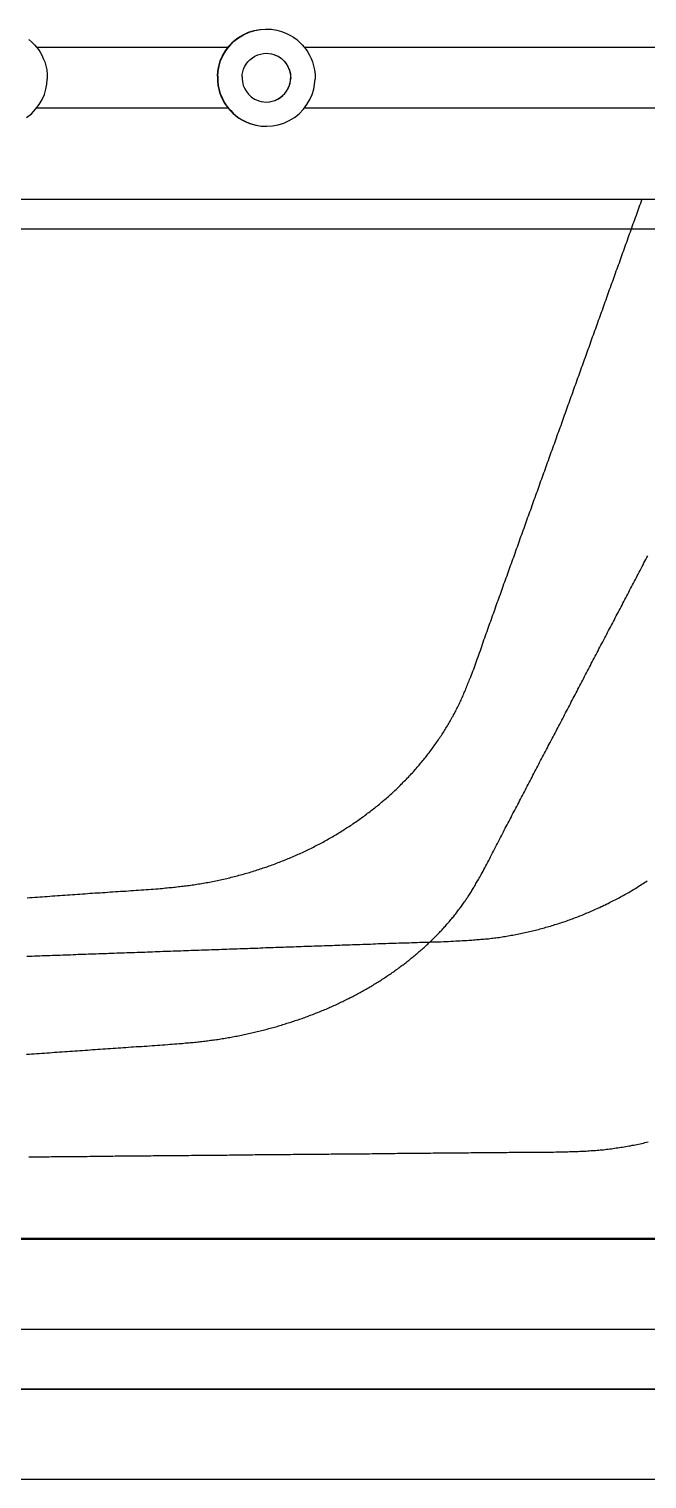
# Model space of a CAD drawing. Header units: millimetres. Extents: x -226 to 218, y -257 to 254.
# Drawn here: x 20 to 70.9, y -118.6 to 1 of the extents above; entities that cross this region are included whole.
import ezdxf

# ---------------------------------------------------------------- set-up
doc = ezdxf.new("R2010")
doc.units = ezdxf.units.MM
doc.layers.add('SKETCH', color=5, linetype='Continuous')
doc.layers.add('VISIBLE', color=7, linetype='Continuous')

msp = doc.modelspace()

# ---------------------------------------------------------------- linework, layer by layer
at = {"layer": 'SKETCH', "flags": 128}
for points in [[(19.82, -70.64), (20.03, -70.62), (20.23, -70.61), (20.44, -70.59), (20.65, -70.58), (20.85, -70.56), (21.06, -70.55), (21.27, -70.53), (21.47, -70.52), (21.68, -70.51), (21.89, -70.49), (22.1, -70.48), (22.3, -70.46), (22.51, -70.45), (22.72, -70.43), (22.92, -70.42), (23.13, -70.4), (23.34, -70.39), (23.54, -70.37), (23.75, -70.36), (23.96, -70.35), (24.16, -70.33), (24.37, -70.32), (24.58, -70.3), (24.78, -70.29), (24.99, -70.27), (25.2, -70.26), (25.4, -70.24), (25.61, -70.23), (25.82, -70.22), (26.02, -70.2), (26.23, -70.19), (26.45, -70.17), (26.66, -70.16), (26.87, -70.15), (27.08, -70.13), (27.3, -70.12), (27.51, -70.1), (27.73, -70.09), (27.94, -70.08), (28.16, -70.06), (28.37, -70.05), (28.58, -70.04), (28.79, -70.02), (29, -70.01), (29.21, -69.99), (29.42, -69.98), (29.62, -69.96), (29.82, -69.95), (30.02, -69.93), (30.21, -69.92), (30.41, -69.9), (30.6, -69.89), (30.78, -69.87), (30.93, -69.86), (31.07, -69.84), (31.21, -69.83), (31.35, -69.82), (31.49, -69.8), (31.62, -69.79), (31.76, -69.78), (31.89, -69.76), (32.02, -69.75), (32.15, -69.74), (32.28, -69.72), (32.41, -69.71), (32.53, -69.69), (32.66, -69.68), (32.79, -69.66), (32.92, -69.65), (33.04, -69.63), (33.17, -69.62), (33.29, -69.6), (33.42, -69.58), (33.55, -69.56), (33.68, -69.54), (33.81, -69.52), (33.93, -69.5), (34.06, -69.48), (34.19, -69.46), (34.32, -69.44), (34.45, -69.41), (34.58, -69.39), (34.71, -69.37), (34.84, -69.34), (34.97, -69.32), (35.1, -69.29), (35.23, -69.26), (35.36, -69.24), (35.49, -69.21), (35.62, -69.18), (35.75, -69.16), (35.87, -69.13), (36, -69.1), (36.13, -69.07), (36.26, -69.04), (36.39, -69.01), (36.51, -68.98), (36.64, -68.95), (36.77, -68.92), (36.9, -68.88), (37.02, -68.85), (37.15, -68.82), (37.27, -68.78), (37.4, -68.75), (37.53, -68.72), (37.65, -68.68), (37.78, -68.64), (37.9, -68.61), (38.03, -68.57), (38.15, -68.54), (38.28, -68.5), (38.4, -68.46), (38.53, -68.42), (38.65, -68.38), (38.78, -68.34), (38.9, -68.3), (39.02, -68.26), (39.15, -68.22), (39.27, -68.18), (39.39, -68.14), (39.52, -68.1), (39.64, -68.05), (39.76, -68.01), (39.88, -67.97), (40, -67.92), (40.12, -67.88), (40.25, -67.83), (40.37, -67.79), (40.49, -67.74), (40.61, -67.7), (40.73, -67.65), (40.85, -67.6), (40.97, -67.55), (41.09, -67.51), (41.21, -67.46), (41.32, -67.41), (41.44, -67.36), (41.56, -67.31), (41.68, -67.26), (41.8, -67.21), (41.92, -67.16), (42.03, -67.1), (42.15, -67.05), (42.27, -67), (42.38, -66.95), (42.5, -66.89), (42.61, -66.84), (42.73, -66.78), (42.84, -66.73), (42.96, -66.67), (43.07, -66.62), (43.19, -66.56), (43.3, -66.51), (43.42, -66.45), (43.53, -66.39), (43.64, -66.33), (43.75, -66.27), (43.87, -66.22), (43.98, -66.16), (44.09, -66.1), (44.2, -66.04), (44.31, -65.98), (44.42, -65.91), (44.54, -65.85), (44.65, -65.79), (44.76, -65.73), (44.86, -65.67), (44.97, -65.6), (45.08, -65.54), (45.19, -65.48), (45.3, -65.41), (45.41, -65.35), (45.51, -65.28), (45.62, -65.22), (45.73, -65.15), (45.83, -65.09), (45.94, -65.02), (46.04, -64.95), (46.15, -64.88), (46.25, -64.82), (46.36, -64.75), (46.46, -64.68), (46.57, -64.61), (46.67, -64.54), (46.77, -64.47), (46.88, -64.4), (46.98, -64.33), (47.08, -64.26), (47.18, -64.19), (47.28, -64.11), (47.38, -64.04), (47.48, -63.97), (47.58, -63.9), (47.68, -63.82), (47.78, -63.75), (47.88, -63.67), (47.98, -63.6), (48.08, -63.53), (48.18, -63.45), (48.27, -63.37), (48.37, -63.3), (48.47, -63.22), (48.56, -63.15), (48.66, -63.07), (48.75, -62.99), (48.85, -62.91), (48.94, -62.83), (49.03, -62.76), (49.13, -62.68), (49.22, -62.6), (49.31, -62.52), (49.41, -62.44), (49.5, -62.36), (49.59, -62.28), (49.68, -62.2), (49.77, -62.11), (49.86, -62.03), (49.95, -61.95), (50.04, -61.87), (50.13, -61.78), (50.22, -61.7), (50.3, -61.62), (50.39, -61.53), (50.48, -61.45), (50.56, -61.37), (50.65, -61.28), (50.73, -61.2), (50.82, -61.11), (50.9, -61.02), (50.99, -60.94), (51.07, -60.85), (51.16, -60.76), (51.24, -60.68), (51.32, -60.59), (51.4, -60.5), (51.48, -60.41), (51.57, -60.33), (51.65, -60.24), (51.73, -60.15), (51.8, -60.06), (51.88, -59.97), (51.96, -59.88), (52.04, -59.79), (52.12, -59.7), (52.19, -59.61), (52.27, -59.52), (52.35, -59.43), (52.42, -59.33), (52.5, -59.24), (52.57, -59.15), (52.65, -59.06), (52.72, -58.96), (52.79, -58.87), (52.87, -58.78), (52.94, -58.68), (53.01, -58.59), (53.08, -58.5), (53.15, -58.4), (53.22, -58.31), (53.29, -58.21), (53.36, -58.12), (53.43, -58.02), (53.5, -57.92), (53.56, -57.83), (53.63, -57.73), (53.7, -57.64), (53.76, -57.54), (53.83, -57.44), (53.89, -57.34), (53.96, -57.25), (54.02, -57.15), (54.08, -57.05), (54.15, -56.95), (54.21, -56.85), (54.27, -56.76), (54.33, -56.66), (54.39, -56.56), (54.45, -56.46), (54.51, -56.36), (54.57, -56.26), (54.63, -56.16), (54.69, -56.06), (54.75, -55.96), (54.8, -55.86), (54.86, -55.75), (54.92, -55.65), (54.97, -55.55), (55.03, -55.45), (55.08, -55.35), (55.14, -55.24), (55.19, -55.14), (55.24, -55.04), (55.29, -54.94), (55.34, -54.83), (55.39, -54.73), (55.44, -54.63), (55.49, -54.53), (55.54, -54.43), (55.59, -54.33), (55.63, -54.23), (55.68, -54.13), (55.72, -54.03), (55.76, -53.93), (55.81, -53.82), (55.85, -53.72), (55.89, -53.62), (55.94, -53.52), (55.98, -53.41), (56.02, -53.31), (56.07, -53.2), (56.11, -53.09), (56.15, -52.98), (56.2, -52.87), (56.24, -52.76), (56.29, -52.65), (56.33, -52.53), (56.38, -52.41), (56.44, -52.26), (56.5, -52.11), (56.56, -51.95), (56.62, -51.79), (56.68, -51.63), (56.74, -51.46), (56.8, -51.3), (56.86, -51.13), (56.92, -50.96), (56.98, -50.78), (57.04, -50.61), (57.1, -50.43), (57.17, -50.26), (57.23, -50.08), (57.29, -49.91), (57.35, -49.73), (57.41, -49.55), (57.47, -49.38), (57.54, -49.2), (57.6, -49.02), (57.66, -48.85), (57.72, -48.68), (57.78, -48.5), (57.84, -48.33), (57.9, -48.16), (57.96, -47.99), (58.03, -47.82), (58.09, -47.65), (58.15, -47.48), (58.21, -47.31), (58.27, -47.14), (58.33, -46.97), (58.39, -46.8), (58.45, -46.63), (58.51, -46.46), (58.57, -46.29), (58.64, -46.12), (58.7, -45.95), (58.76, -45.78), (58.82, -45.61), (58.88, -45.44), (58.94, -45.27), (59, -45.1), (59.06, -44.93), (59.12, -44.76), (59.18, -44.59), (59.24, -44.42), (59.31, -44.25), (59.37, -44.08), (59.43, -43.91), (59.49, -43.74), (59.55, -43.57), (59.61, -43.4), (59.67, -43.23), (59.73, -43.06), (59.79, -42.89), (59.85, -42.72), (59.92, -42.55), (59.98, -42.38), (60.04, -42.21), (60.1, -42.04), (60.16, -41.87), (60.22, -41.7), (60.28, -41.53), (60.34, -41.36), (60.4, -41.19), (60.46, -41.02), (60.52, -40.85), (60.59, -40.68), (60.65, -40.51), (60.71, -40.34), (60.77, -40.17), (60.83, -40), (60.89, -39.83), (60.95, -39.66), (61.01, -39.49), (61.07, -39.32), (61.13, -39.15), (61.2, -38.98), (61.26, -38.81), (61.32, -38.64), (61.38, -38.47), (61.44, -38.3), (61.5, -38.13), (61.56, -37.96), (61.62, -37.79), (61.68, -37.62), (61.74, -37.45), (61.81, -37.28), (61.87, -37.11), (61.93, -36.94), (61.99, -36.77), (62.05, -36.6), (62.11, -36.43), (62.17, -36.26), (62.23, -36.09), (62.29, -35.92), (62.35, -35.76), (62.41, -35.59), (62.48, -35.42), (62.54, -35.25), (62.6, -35.08), (62.66, -34.91), (62.72, -34.74), (62.78, -34.57), (62.84, -34.4), (62.9, -34.23), (62.96, -34.06), (63.02, -33.89), (63.08, -33.72), (63.15, -33.55), (63.21, -33.38), (63.27, -33.21), (63.33, -33.04), (63.39, -32.87), (63.45, -32.7), (63.51, -32.53), (63.57, -32.36), (63.63, -32.19), (63.69, -32.02), (63.75, -31.85), (63.82, -31.68), (63.88, -31.51), (63.94, -31.34), (64, -31.17), (64.06, -31), (64.12, -30.83), (64.18, -30.66), (64.24, -30.49), (64.3, -30.32), (64.36, -30.15), (64.42, -29.98), (64.49, -29.81), (64.55, -29.64), (64.61, -29.47), (64.67, -29.3), (64.73, -29.13), (64.79, -28.96), (64.85, -28.79), (64.91, -28.62), (64.97, -28.45), (65.03, -28.28), (65.09, -28.11), (65.16, -27.94), (65.22, -27.77), (65.28, -27.6), (65.34, -27.43), (65.4, -27.26), (65.46, -27.09), (65.52, -26.92), (65.58, -26.75), (65.64, -26.58), (65.7, -26.41), (65.76, -26.24), (65.83, -26.07), (65.89, -25.9), (65.95, -25.74), (66.01, -25.57), (66.07, -25.4), (66.13, -25.23), (66.19, -25.06), (66.25, -24.89), (66.31, -24.72), (66.37, -24.55), (66.43, -24.38), (66.5, -24.21), (66.56, -24.04), (66.62, -23.87), (66.68, -23.7), (66.74, -23.53), (66.8, -23.36), (66.86, -23.19), (66.92, -23.02), (66.98, -22.85), (67.04, -22.68), (67.1, -22.51), (67.17, -22.34), (67.23, -22.17), (67.29, -22), (67.35, -21.83), (67.41, -21.66), (67.47, -21.49), (67.53, -21.32), (67.59, -21.15), (67.65, -20.98), (67.71, -20.81), (67.77, -20.64), (67.83, -20.47), (67.9, -20.3), (67.96, -20.13), (68.02, -19.96), (68.08, -19.79), (68.14, -19.62), (68.2, -19.45), (68.26, -19.29), (68.32, -19.12), (68.38, -18.95), (68.44, -18.78), (68.5, -18.61), (68.57, -18.44), (68.63, -18.27), (68.69, -18.1), (68.75, -17.93), (68.81, -17.76), (68.87, -17.59), (68.93, -17.42), (68.99, -17.25), (69.05, -17.08), (69.11, -16.91), (69.17, -16.74), (69.24, -16.57), (69.3, -16.4), (69.36, -16.23), (69.42, -16.06), (69.48, -15.89), (69.54, -15.72), (69.6, -15.55), (69.66, -15.38), (69.72, -15.21), (69.78, -15.04), (69.84, -14.87), (69.9, -14.7), (69.97, -14.53), (70.03, -14.36), (70.09, -14.19), (70.15, -14.02), (70.21, -13.86), (70.27, -13.69), (70.33, -13.52), (70.39, -13.35), (70.45, -13.18), (70.5, -13.03)], [(19.77, -83.54), (19.98, -83.53), (20.18, -83.51), (20.39, -83.5), (20.6, -83.48), (20.81, -83.47), (21.02, -83.45), (21.23, -83.44), (21.44, -83.43), (21.65, -83.41), (21.86, -83.4), (22.07, -83.38), (22.28, -83.37), (22.49, -83.35), (22.7, -83.34), (22.91, -83.32), (23.12, -83.31), (23.33, -83.29), (23.54, -83.28), (23.75, -83.26), (23.96, -83.25), (24.16, -83.23), (24.37, -83.22), (24.58, -83.21), (24.79, -83.19), (25, -83.18), (25.21, -83.16), (25.42, -83.15), (25.63, -83.13), (25.84, -83.12), (26.05, -83.1), (26.26, -83.09), (26.47, -83.07), (26.68, -83.06), (26.89, -83.04), (27.1, -83.03), (27.31, -83.01), (27.52, -83), (27.73, -82.99), (27.94, -82.97), (28.16, -82.96), (28.38, -82.94), (28.59, -82.93), (28.81, -82.91), (29.03, -82.9), (29.25, -82.89), (29.47, -82.87), (29.69, -82.86), (29.9, -82.84), (30.12, -82.83), (30.33, -82.81), (30.55, -82.8), (30.76, -82.78), (30.97, -82.77), (31.17, -82.76), (31.37, -82.74), (31.57, -82.72), (31.77, -82.71), (31.96, -82.69), (32.15, -82.68), (32.33, -82.66), (32.47, -82.65), (32.61, -82.64), (32.74, -82.63), (32.87, -82.61), (33, -82.6), (33.13, -82.59), (33.26, -82.58), (33.38, -82.57), (33.5, -82.56), (33.63, -82.54), (33.75, -82.53), (33.87, -82.52), (33.99, -82.51), (34.1, -82.49), (34.22, -82.48), (34.34, -82.47), (34.46, -82.45), (34.58, -82.44), (34.69, -82.43), (34.81, -82.41), (34.93, -82.39), (35.05, -82.38), (35.17, -82.36), (35.29, -82.34), (35.41, -82.33), (35.54, -82.31), (35.66, -82.29), (35.78, -82.27), (35.9, -82.25), (36.02, -82.23), (36.14, -82.21), (36.27, -82.19), (36.39, -82.17), (36.51, -82.15), (36.63, -82.13), (36.75, -82.1), (36.87, -82.08), (36.99, -82.06), (37.11, -82.04), (37.23, -82.01), (37.35, -81.99), (37.47, -81.96), (37.59, -81.94), (37.71, -81.91), (37.83, -81.89), (37.95, -81.86), (38.07, -81.84), (38.19, -81.81), (38.31, -81.78), (38.43, -81.76), (38.55, -81.73), (38.67, -81.7), (38.78, -81.67), (38.9, -81.64), (39.02, -81.61), (39.14, -81.59), (39.26, -81.56), (39.37, -81.53), (39.49, -81.49), (39.61, -81.46), (39.73, -81.43), (39.84, -81.4), (39.96, -81.37), (40.08, -81.34), (40.19, -81.3), (40.31, -81.27), (40.42, -81.24), (40.54, -81.2), (40.65, -81.17), (40.77, -81.14), (40.89, -81.1), (41, -81.07), (41.11, -81.03), (41.23, -80.99), (41.34, -80.96), (41.46, -80.92), (41.57, -80.89), (41.68, -80.85), (41.8, -80.81), (41.91, -80.77), (42.02, -80.73), (42.14, -80.7), (42.25, -80.66), (42.36, -80.62), (42.47, -80.58), (42.59, -80.54), (42.7, -80.5), (42.81, -80.46), (42.92, -80.42), (43.03, -80.37), (43.14, -80.33), (43.25, -80.29), (43.36, -80.25), (43.47, -80.2), (43.58, -80.16), (43.69, -80.12), (43.8, -80.07), (43.91, -80.03), (44.02, -79.99), (44.13, -79.94), (44.24, -79.9), (44.34, -79.85), (44.45, -79.81), (44.56, -79.76), (44.67, -79.71), (44.77, -79.67), (44.88, -79.62), (44.99, -79.57), (45.09, -79.52), (45.2, -79.48), (45.3, -79.43), (45.41, -79.38), (45.51, -79.33), (45.62, -79.28), (45.72, -79.23), (45.83, -79.18), (45.93, -79.13), (46.03, -79.08), (46.14, -79.03), (46.24, -78.98), (46.34, -78.93), (46.44, -78.87), (46.54, -78.82), (46.65, -78.77), (46.75, -78.72), (46.85, -78.66), (46.95, -78.61), (47.05, -78.56), (47.15, -78.5), (47.25, -78.45), (47.35, -78.39), (47.45, -78.34), (47.55, -78.28), (47.65, -78.23), (47.75, -78.17), (47.84, -78.12), (47.94, -78.06), (48.04, -78), (48.14, -77.94), (48.23, -77.89), (48.33, -77.83), (48.42, -77.77), (48.52, -77.71), (48.62, -77.66), (48.71, -77.6), (48.8, -77.54), (48.9, -77.48), (48.99, -77.42), (49.09, -77.36), (49.18, -77.3), (49.27, -77.24), (49.36, -77.18), (49.46, -77.11), (49.55, -77.05), (49.64, -76.99), (49.73, -76.93), (49.82, -76.87), (49.91, -76.8), (50, -76.74), (50.09, -76.68), (50.18, -76.61), (50.27, -76.55), (50.36, -76.49), (50.45, -76.42), (50.54, -76.36), (50.62, -76.29), (50.71, -76.23), (50.8, -76.16), (50.88, -76.1), (50.97, -76.03), (51.05, -75.97), (51.14, -75.9), (51.22, -75.83), (51.31, -75.77), (51.39, -75.7), (51.48, -75.63), (51.56, -75.56), (51.64, -75.5), (51.72, -75.43), (51.81, -75.36), (51.89, -75.29), (51.97, -75.22), (52.05, -75.15), (52.13, -75.08), (52.21, -75.01), (52.29, -74.94), (52.37, -74.87), (52.45, -74.8), (52.53, -74.73), (52.61, -74.66), (52.68, -74.59), (52.76, -74.52), (52.84, -74.45), (52.91, -74.38), (52.99, -74.3), (53.07, -74.23), (53.14, -74.16), (53.22, -74.09), (53.29, -74.01), (53.36, -73.94), (53.44, -73.87), (53.51, -73.79), (53.58, -73.72), (53.66, -73.65), (53.73, -73.57), (53.8, -73.5), (53.87, -73.42), (53.94, -73.35), (54.01, -73.27), (54.08, -73.2), (54.15, -73.12), (54.22, -73.04), (54.29, -72.97), (54.36, -72.89), (54.42, -72.82), (54.49, -72.74), (54.56, -72.66), (54.62, -72.58), (54.69, -72.51), (54.75, -72.43), (54.82, -72.35), (54.88, -72.27), (54.95, -72.2), (55.01, -72.12), (55.07, -72.04), (55.14, -71.96), (55.2, -71.88), (55.26, -71.8), (55.32, -71.72), (55.38, -71.64), (55.44, -71.56), (55.5, -71.48), (55.56, -71.4), (55.62, -71.32), (55.68, -71.24), (55.74, -71.16), (55.79, -71.08), (55.85, -71), (55.91, -70.92), (55.96, -70.84), (56.02, -70.76), (56.07, -70.68), (56.13, -70.6), (56.18, -70.52), (56.23, -70.44), (56.28, -70.36), (56.33, -70.28), (56.38, -70.2), (56.43, -70.12), (56.48, -70.04), (56.52, -69.96), (56.57, -69.88), (56.62, -69.8), (56.67, -69.72), (56.72, -69.64), (56.76, -69.56), (56.81, -69.47), (56.86, -69.39), (56.91, -69.3), (56.96, -69.21), (57.01, -69.12), (57.06, -69.03), (57.12, -68.94), (57.17, -68.84), (57.24, -68.71), (57.32, -68.58), (57.39, -68.44), (57.47, -68.3), (57.54, -68.16), (57.62, -68.01), (57.7, -67.86), (57.78, -67.71), (57.86, -67.56), (57.94, -67.41), (58.02, -67.25), (58.1, -67.1), (58.18, -66.94), (58.26, -66.78), (58.34, -66.62), (58.42, -66.46), (58.5, -66.31), (58.58, -66.15), (58.66, -65.99), (58.75, -65.83), (58.83, -65.68), (58.91, -65.52), (58.99, -65.37), (59.07, -65.21), (59.14, -65.06), (59.22, -64.91), (59.3, -64.76), (59.38, -64.61), (59.46, -64.46), (59.54, -64.31), (59.62, -64.16), (59.7, -64.01), (59.78, -63.86), (59.85, -63.7), (59.93, -63.55), (60.01, -63.4), (60.09, -63.25), (60.17, -63.1), (60.25, -62.95), (60.33, -62.8), (60.41, -62.65), (60.49, -62.5), (60.57, -62.34), (60.64, -62.19), (60.72, -62.04), (60.8, -61.89), (60.88, -61.74), (60.96, -61.59), (61.04, -61.44), (61.12, -61.29), (61.2, -61.14), (61.28, -60.99), (61.35, -60.83), (61.43, -60.68), (61.51, -60.53), (61.59, -60.38), (61.67, -60.23), (61.75, -60.08), (61.83, -59.93), (61.91, -59.78), (61.99, -59.63), (62.06, -59.48), (62.14, -59.32), (62.22, -59.17), (62.3, -59.02), (62.38, -58.87), (62.46, -58.72), (62.54, -58.57), (62.62, -58.42), (62.7, -58.27), (62.77, -58.12), (62.85, -57.97), (62.93, -57.82), (63.01, -57.66), (63.09, -57.51), (63.17, -57.36), (63.25, -57.21), (63.33, -57.06), (63.41, -56.91), (63.48, -56.76), (63.56, -56.61), (63.64, -56.46), (63.72, -56.31), (63.8, -56.15), (63.88, -56), (63.96, -55.85), (64.04, -55.7), (64.12, -55.55), (64.19, -55.4), (64.27, -55.25), (64.35, -55.1), (64.43, -54.95), (64.51, -54.8), (64.59, -54.65), (64.67, -54.49), (64.75, -54.34), (64.83, -54.19), (64.9, -54.04), (64.98, -53.89), (65.06, -53.74), (65.14, -53.59), (65.22, -53.44), (65.3, -53.29), (65.38, -53.14), (65.46, -52.99), (65.53, -52.83), (65.61, -52.68), (65.69, -52.53), (65.77, -52.38), (65.85, -52.23), (65.93, -52.08), (66.01, -51.93), (66.09, -51.78), (66.17, -51.63), (66.24, -51.48), (66.32, -51.33), (66.4, -51.18), (66.48, -51.02), (66.56, -50.87), (66.64, -50.72), (66.72, -50.57), (66.8, -50.42), (66.88, -50.27), (66.95, -50.12), (67.03, -49.97), (67.11, -49.82), (67.19, -49.67), (67.27, -49.52), (67.35, -49.37), (67.43, -49.21), (67.51, -49.06), (67.59, -48.91), (67.66, -48.76), (67.74, -48.61), (67.82, -48.46), (67.9, -48.31), (67.98, -48.16), (68.06, -48.01), (68.14, -47.86), (68.22, -47.71), (68.29, -47.56), (68.37, -47.4), (68.45, -47.25), (68.53, -47.1), (68.61, -46.95), (68.69, -46.8), (68.77, -46.65), (68.85, -46.5), (68.93, -46.35), (69, -46.2), (69.08, -46.05), (69.16, -45.9), (69.24, -45.75), (69.32, -45.6), (69.4, -45.44), (69.48, -45.29), (69.56, -45.14), (69.63, -44.99), (69.71, -44.84), (69.79, -44.69), (69.87, -44.54), (69.95, -44.39), (70.03, -44.24), (70.11, -44.09), (70.19, -43.94), (70.27, -43.79), (70.34, -43.64), (70.42, -43.48), (70.5, -43.33), (70.58, -43.18), (70.66, -43.03), (70.74, -42.88), (70.82, -42.73), (70.9, -42.58), (70.97, -42.43)], [(19.79, -75.45), (20, -75.45), (20.21, -75.44), (20.42, -75.43), (20.63, -75.42), (20.85, -75.42), (21.06, -75.41), (21.27, -75.4), (21.48, -75.39), (21.69, -75.39), (21.9, -75.38), (22.11, -75.37), (22.33, -75.36), (22.54, -75.36), (22.75, -75.35), (22.96, -75.34), (23.17, -75.33), (23.38, -75.33), (23.59, -75.32), (23.81, -75.31), (24.02, -75.3), (24.23, -75.3), (24.44, -75.29), (24.65, -75.28), (24.86, -75.27), (25.07, -75.27), (25.29, -75.26), (25.5, -75.25), (25.71, -75.24), (25.92, -75.24), (26.13, -75.23), (26.34, -75.22), (26.55, -75.21), (26.77, -75.21), (26.98, -75.2), (27.19, -75.19), (27.4, -75.18), (27.61, -75.18), (27.82, -75.17), (28.03, -75.16), (28.25, -75.15), (28.46, -75.15), (28.67, -75.14), (28.88, -75.13), (29.09, -75.12), (29.3, -75.12), (29.51, -75.11), (29.73, -75.1), (29.94, -75.09), (30.15, -75.09), (30.36, -75.08), (30.57, -75.07), (30.78, -75.06), (30.99, -75.05), (31.21, -75.05), (31.42, -75.04), (31.63, -75.03), (31.84, -75.02), (32.05, -75.02), (32.26, -75.01), (32.47, -75), (32.69, -74.99), (32.9, -74.99), (33.11, -74.98), (33.32, -74.97), (33.53, -74.96), (33.74, -74.96), (33.95, -74.95), (34.17, -74.94), (34.38, -74.93), (34.59, -74.93), (34.8, -74.92), (35.01, -74.91), (35.22, -74.9), (35.43, -74.9), (35.64, -74.89), (35.86, -74.88), (36.07, -74.87), (36.28, -74.87), (36.49, -74.86), (36.7, -74.85), (36.91, -74.84), (37.12, -74.84), (37.34, -74.83), (37.55, -74.82), (37.76, -74.81), (37.97, -74.81), (38.18, -74.8), (38.39, -74.79), (38.6, -74.78), (38.82, -74.78), (39.03, -74.77), (39.24, -74.76), (39.45, -74.75), (39.66, -74.75), (39.87, -74.74), (40.08, -74.73), (40.3, -74.72), (40.51, -74.72), (40.72, -74.71), (40.93, -74.7), (41.14, -74.69), (41.35, -74.69), (41.56, -74.68), (41.78, -74.67), (41.99, -74.66), (42.2, -74.66), (42.41, -74.65), (42.62, -74.64), (42.83, -74.63), (43.04, -74.63), (43.26, -74.62), (43.47, -74.61), (43.68, -74.6), (43.89, -74.6), (44.1, -74.59), (44.31, -74.58), (44.52, -74.57), (44.74, -74.57), (44.95, -74.56), (45.16, -74.55), (45.37, -74.54), (45.58, -74.54), (45.79, -74.53), (46, -74.52), (46.22, -74.51), (46.43, -74.51), (46.64, -74.5), (46.85, -74.49), (47.06, -74.48), (47.27, -74.48), (47.48, -74.47), (47.7, -74.46), (47.91, -74.45), (48.12, -74.45), (48.33, -74.44), (48.54, -74.43), (48.75, -74.42), (48.96, -74.42), (49.18, -74.41), (49.39, -74.4), (49.6, -74.39), (49.81, -74.39), (50.02, -74.38), (50.23, -74.37), (50.44, -74.36), (50.66, -74.36), (50.87, -74.35), (51.09, -74.34), (51.31, -74.34), (51.52, -74.33), (51.74, -74.32), (51.96, -74.32), (52.18, -74.31), (52.4, -74.3), (52.62, -74.3), (52.84, -74.29), (53.06, -74.28), (53.28, -74.28), (53.5, -74.27), (53.71, -74.26), (53.92, -74.26), (54.13, -74.25), (54.34, -74.24), (54.55, -74.23), (54.75, -74.22), (54.95, -74.21), (55.14, -74.2), (55.33, -74.19), (55.52, -74.18), (55.66, -74.17), (55.8, -74.16), (55.94, -74.16), (56.07, -74.15), (56.21, -74.14), (56.34, -74.13), (56.47, -74.12), (56.6, -74.11), (56.73, -74.1), (56.85, -74.09), (56.98, -74.09), (57.1, -74.08), (57.22, -74.06), (57.35, -74.05), (57.47, -74.04), (57.59, -74.03), (57.71, -74.02), (57.84, -74.01), (57.96, -73.99), (58.08, -73.98), (58.2, -73.96), (58.33, -73.95), (58.45, -73.93), (58.58, -73.92), (58.71, -73.9), (58.83, -73.88), (58.96, -73.86), (59.09, -73.84), (59.21, -73.82), (59.34, -73.8), (59.46, -73.78), (59.59, -73.76), (59.72, -73.73), (59.84, -73.71), (59.97, -73.69), (60.09, -73.66), (60.22, -73.64), (60.35, -73.62), (60.47, -73.59), (60.6, -73.56), (60.72, -73.54), (60.85, -73.51), (60.97, -73.48), (61.1, -73.45), (61.22, -73.43), (61.35, -73.4), (61.47, -73.37), (61.59, -73.34), (61.72, -73.31), (61.84, -73.27), (61.97, -73.24), (62.09, -73.21), (62.21, -73.18), (62.34, -73.14), (62.46, -73.11), (62.58, -73.07), (62.71, -73.04), (62.83, -73), (62.95, -72.97), (63.08, -72.93), (63.2, -72.89), (63.32, -72.85), (63.44, -72.82), (63.56, -72.78), (63.69, -72.74), (63.81, -72.7), (63.93, -72.66), (64.05, -72.62), (64.17, -72.58), (64.29, -72.53), (64.41, -72.49), (64.53, -72.45), (64.65, -72.41), (64.77, -72.36), (64.89, -72.32), (65.01, -72.27), (65.13, -72.23), (65.25, -72.18), (65.37, -72.13), (65.49, -72.09), (65.61, -72.04), (65.73, -71.99), (65.85, -71.94), (65.96, -71.89), (66.08, -71.84), (66.2, -71.79), (66.32, -71.74), (66.44, -71.69), (66.55, -71.64), (66.67, -71.59), (66.79, -71.53), (66.9, -71.48), (67.02, -71.43), (67.13, -71.37), (67.25, -71.32), (67.36, -71.26), (67.48, -71.21), (67.59, -71.15), (67.71, -71.1), (67.82, -71.04), (67.94, -70.98), (68.05, -70.92), (68.16, -70.86), (68.28, -70.81), (68.39, -70.75), (68.5, -70.69), (68.62, -70.63), (68.73, -70.56), (68.84, -70.5), (68.95, -70.44), (69.07, -70.38), (69.18, -70.32), (69.29, -70.25), (69.4, -70.19), (69.51, -70.12), (69.62, -70.06), (69.73, -69.99), (69.84, -69.93), (69.95, -69.86), (70.06, -69.8), (70.16, -69.73), (70.27, -69.66), (70.38, -69.59), (70.49, -69.52), (70.6, -69.46), (70.7, -69.39), (70.81, -69.32), (70.92, -69.25)], [(19.94, -92), (20.15, -92), (20.36, -92), (20.57, -92), (20.78, -91.99), (20.99, -91.99), (21.2, -91.99), (21.41, -91.99), (21.62, -91.99), (21.83, -91.98), (22.04, -91.98), (22.25, -91.98), (22.46, -91.98), (22.67, -91.98), (22.88, -91.97), (23.09, -91.97), (23.3, -91.97), (23.51, -91.97), (23.72, -91.97), (23.93, -91.96), (24.14, -91.96), (24.35, -91.96), (24.55, -91.96), (24.76, -91.96), (24.97, -91.95), (25.18, -91.95), (25.39, -91.95), (25.6, -91.95), (25.81, -91.95), (26.02, -91.94), (26.23, -91.94), (26.44, -91.94), (26.65, -91.94), (26.86, -91.94), (27.07, -91.93), (27.28, -91.93), (27.49, -91.93), (27.7, -91.93), (27.91, -91.93), (28.12, -91.92), (28.33, -91.92), (28.54, -91.92), (28.75, -91.92), (28.96, -91.92), (29.17, -91.91), (29.37, -91.91), (29.58, -91.91), (29.79, -91.91), (30, -91.91), (30.21, -91.9), (30.42, -91.9), (30.63, -91.9), (30.84, -91.9), (31.05, -91.9), (31.26, -91.89), (31.47, -91.89), (31.68, -91.89), (31.89, -91.89), (32.1, -91.89), (32.31, -91.88), (32.52, -91.88), (32.73, -91.88), (32.94, -91.88), (33.15, -91.88), (33.36, -91.87), (33.57, -91.87), (33.78, -91.87), (33.98, -91.87), (34.19, -91.87), (34.4, -91.86), (34.61, -91.86), (34.82, -91.86), (35.03, -91.86), (35.24, -91.86), (35.45, -91.85), (35.66, -91.85), (35.87, -91.85), (36.08, -91.85), (36.29, -91.85), (36.5, -91.84), (36.71, -91.84), (36.92, -91.84), (37.13, -91.84), (37.34, -91.84), (37.55, -91.83), (37.76, -91.83), (37.97, -91.83), (38.18, -91.83), (38.39, -91.83), (38.6, -91.82), (38.81, -91.82), (39.02, -91.82), (39.22, -91.82), (39.43, -91.82), (39.64, -91.81), (39.85, -91.81), (40.06, -91.81), (40.27, -91.81), (40.48, -91.81), (40.69, -91.8), (40.9, -91.8), (41.11, -91.8), (41.32, -91.8), (41.53, -91.8), (41.74, -91.79), (41.95, -91.79), (42.16, -91.79), (42.37, -91.79), (42.58, -91.79), (42.79, -91.78), (43, -91.78), (43.21, -91.78), (43.42, -91.78), (43.63, -91.78), (43.84, -91.77), (44.05, -91.77), (44.26, -91.77), (44.46, -91.77), (44.67, -91.77), (44.88, -91.76), (45.09, -91.76), (45.3, -91.76), (45.51, -91.76), (45.72, -91.76), (45.93, -91.76), (46.14, -91.75), (46.35, -91.75), (46.56, -91.75), (46.77, -91.75), (46.98, -91.75), (47.19, -91.74), (47.4, -91.74), (47.61, -91.74), (47.82, -91.74), (48.03, -91.74), (48.24, -91.73), (48.45, -91.73), (48.66, -91.73), (48.87, -91.73), (49.08, -91.73), (49.29, -91.72), (49.49, -91.72), (49.7, -91.72), (49.91, -91.72), (50.12, -91.72), (50.33, -91.71), (50.54, -91.71), (50.75, -91.71), (50.96, -91.71), (51.17, -91.7), (51.38, -91.7), (51.59, -91.7), (51.8, -91.7), (52.01, -91.7), (52.22, -91.69), (52.43, -91.69), (52.64, -91.69), (52.85, -91.69), (53.06, -91.69), (53.27, -91.68), (53.48, -91.68), (53.69, -91.68), (53.9, -91.68), (54.11, -91.68), (54.31, -91.67), (54.52, -91.67), (54.73, -91.67), (54.94, -91.67), (55.15, -91.67), (55.36, -91.66), (55.57, -91.66), (55.78, -91.66), (55.99, -91.66), (56.2, -91.66), (56.41, -91.65), (56.62, -91.65), (56.83, -91.65), (57.04, -91.65), (57.25, -91.65), (57.46, -91.64), (57.67, -91.64), (57.88, -91.64), (58.09, -91.64), (58.3, -91.64), (58.51, -91.63), (58.72, -91.63), (58.93, -91.63), (59.14, -91.63), (59.35, -91.63), (59.56, -91.62), (59.77, -91.62), (59.98, -91.62), (60.2, -91.62), (60.41, -91.62), (60.63, -91.62), (60.85, -91.62), (61.06, -91.62), (61.28, -91.62), (61.5, -91.62), (61.72, -91.62), (61.93, -91.62), (62.15, -91.62), (62.36, -91.61), (62.57, -91.61), (62.78, -91.61), (62.99, -91.61), (63.2, -91.61), (63.4, -91.6), (63.6, -91.6), (63.8, -91.6), (64, -91.59), (64.19, -91.59), (64.38, -91.58), (64.52, -91.57), (64.67, -91.57), (64.81, -91.56), (64.95, -91.56), (65.09, -91.55), (65.23, -91.55), (65.36, -91.54), (65.5, -91.53), (65.63, -91.53), (65.76, -91.52), (65.89, -91.52), (66.02, -91.51), (66.15, -91.5), (66.28, -91.49), (66.41, -91.48), (66.54, -91.47), (66.67, -91.47), (66.8, -91.45), (66.93, -91.44), (67.05, -91.43), (67.18, -91.42), (67.31, -91.41), (67.45, -91.39), (67.58, -91.38), (67.71, -91.36), (67.84, -91.34), (67.97, -91.33), (68.11, -91.31), (68.24, -91.29), (68.37, -91.27), (68.5, -91.25), (68.64, -91.23), (68.77, -91.21), (68.9, -91.19), (69.03, -91.17), (69.16, -91.15), (69.3, -91.12), (69.43, -91.1), (69.56, -91.08), (69.69, -91.05), (69.82, -91.03), (69.95, -91), (70.08, -90.97), (70.21, -90.95), (70.35, -90.92), (70.48, -90.89), (70.61, -90.86), (70.74, -90.83), (70.87, -90.8), (71, -90.77)]]:
    msp.add_lwpolyline(points, dxfattribs=at)
at = {"layer": 'VISIBLE'}
for p, q in [((19.96, 0.13), (20.2, -0.08)), ((36.8, -0.04), (37.19, 0.27)), ((36.8, -0.04), (37.19, 0.27)), ((36.83, -0.04), (37.22, 0.27)), ((37.19, 0.27), (37.62, 0.53)), ((37.19, 0.27), (37.62, 0.53)), ((37.22, 0.27), (37.65, 0.53)), ((37.62, 0.53), (38.07, 0.74)), ((37.62, 0.53), (38.07, 0.74)), ((37.65, 0.53), (38.1, 0.74)), ((38.07, 0.74), (38.53, 0.89)), ((38.1, 0.74), (38.57, 0.89)), ((38.53, 0.89), (39, 0.97)), ((38.57, 0.89), (39.04, 0.97)), ((39, 0.97), (39.47, 1)), ((39.04, 0.97), (39.5, 1)), ((39.47, 1), (39.5, 1)), ((39.5, 1), (39.95, 0.98)), ((39.95, 0.98), (40.38, 0.91)), ((40.38, 0.91), (40.77, 0.81)), ((40.77, 0.81), (41.14, 0.67)), ((41.14, 0.67), (41.47, 0.5)), ((41.47, 0.5), (41.77, 0.32)), ((41.77, 0.32), (42.04, 0.13)), ((42.04, 0.13), (42.27, -0.08)), ((20.2, -0.08), (20.41, -0.29)), ((20.41, -0.29), (20.59, -0.49)), ((20.59, -0.49), (20.74, -0.7)), ((20.59, -0.5), (36.37, -0.5)), ((20.74, -0.7), (20.88, -0.92)), ((20.88, -0.92), (21.02, -1.16)), ((21.02, -1.16), (21.14, -1.42)), ((35.92, -1.2), (36.16, -0.79)), ((35.95, -1.2), (36.19, -0.79)), ((36.16, -0.79), (36.45, -0.4)), ((36.19, -0.79), (36.49, -0.4)), ((36.45, -0.4), (36.8, -0.04)), ((36.45, -0.4), (36.8, -0.04)), ((36.49, -0.4), (36.83, -0.04)), ((36.49, -0.4), (36.83, -0.04)), ((38.59, -1.24), (38.82, -1.14)), ((38.59, -1.24), (38.82, -1.14)), ((38.82, -1.14), (39.05, -1.06)), ((38.82, -1.14), (39.05, -1.06)), ((39.05, -1.06), (39.29, -1.02)), ((39.05, -1.06), (39.29, -1.02)), ((39.29, -1.02), (39.52, -1)), ((39.52, -1), (39.73, -1.01)), ((39.52, -1), (39.74, -1.01)), ((39.73, -1.01), (39.94, -1.05)), ((39.74, -1.01), (39.95, -1.05)), ((39.94, -1.05), (40.14, -1.1)), ((39.95, -1.05), (40.15, -1.1)), ((40.14, -1.1), (40.32, -1.17)), ((40.15, -1.1), (40.34, -1.17)), ((40.32, -1.17), (40.49, -1.25)), ((40.34, -1.17), (40.5, -1.25)), ((42.27, -0.08), (42.48, -0.29)), ((42.48, -0.29), (42.66, -0.49)), ((42.66, -0.49), (42.81, -0.7)), ((42.66, -0.5), (92.31, -0.5)), ((42.81, -0.7), (42.96, -0.92)), ((42.96, -0.92), (43.09, -1.16)), ((43.09, -1.16), (43.22, -1.42)), ((21.14, -1.42), (21.26, -1.71)), ((21.26, -1.71), (21.35, -2.03)), ((21.35, -2.03), (21.42, -2.37)), ((21.42, -2.37), (21.46, -2.74)), ((35.52, -2.48), (35.6, -2.05)), ((35.55, -2.48), (35.63, -2.06)), ((35.6, -2.05), (35.73, -1.63)), ((35.63, -2.06), (35.76, -1.63)), ((35.73, -1.63), (35.92, -1.2)), ((35.76, -1.63), (35.95, -1.2)), ((37.58, -2.53), (37.65, -2.32)), ((37.65, -2.32), (37.74, -2.11)), ((37.74, -2.11), (37.86, -1.9)), ((37.86, -1.9), (38.01, -1.7)), ((37.86, -1.9), (38.01, -1.7)), ((38.01, -1.7), (38.18, -1.53)), ((38.01, -1.7), (38.18, -1.53)), ((38.18, -1.53), (38.38, -1.37)), ((38.18, -1.53), (38.38, -1.37)), ((38.38, -1.37), (38.59, -1.24)), ((38.38, -1.37), (38.59, -1.24)), ((40.49, -1.25), (40.77, -1.44)), ((40.5, -1.25), (40.78, -1.44)), ((40.77, -1.44), (40.99, -1.65)), ((40.78, -1.44), (41.01, -1.65)), ((40.99, -1.65), (41.16, -1.85)), ((41.01, -1.65), (41.17, -1.86)), ((41.16, -1.85), (41.3, -2.08)), ((41.17, -1.86), (41.31, -2.08)), ((41.3, -2.08), (41.42, -2.36)), ((41.31, -2.08), (41.43, -2.36)), ((41.42, -2.36), (41.5, -2.69)), ((41.43, -2.36), (41.51, -2.69)), ((43.22, -1.42), (43.33, -1.71)), ((43.33, -1.71), (43.42, -2.03)), ((43.42, -2.03), (43.49, -2.37)), ((43.49, -2.37), (43.54, -2.74)), ((21.36, -3.96), (21.44, -3.54)), ((21.44, -3.54), (21.47, -3.13)), ((21.46, -2.74), (21.47, -3.13)), ((35.49, -2.89), (35.52, -2.48)), ((35.49, -2.89), (35.5, -3.28)), ((35.5, -3.28), (35.54, -3.64)), ((35.52, -2.89), (35.55, -2.48)), ((35.52, -2.89), (35.53, -3.28)), ((35.53, -3.28), (35.57, -3.65)), ((37.53, -2.95), (37.54, -2.74)), ((37.53, -2.95), (37.53, -3.14)), ((37.53, -3.14), (37.55, -3.33)), ((37.54, -2.74), (37.58, -2.53)), ((37.55, -3.33), (37.63, -3.66)), ((41.4, -3.7), (41.47, -3.49)), ((41.42, -3.7), (41.48, -3.49)), ((41.47, -3.49), (41.51, -3.28)), ((41.48, -3.49), (41.52, -3.28)), ((41.5, -2.69), (41.52, -2.87)), ((41.51, -2.69), (41.53, -2.88)), ((41.51, -3.28), (41.53, -3.07)), ((41.52, -2.87), (41.53, -3.07)), ((41.52, -3.28), (41.54, -3.07)), ((41.53, -2.88), (41.54, -3.07)), ((43.43, -3.96), (43.51, -3.54)), ((43.51, -3.54), (43.54, -3.13)), ((43.54, -2.74), (43.54, -3.13)), ((21.04, -4.82), (21.23, -4.39)), ((21.23, -4.39), (21.36, -3.96)), ((35.54, -3.64), (35.61, -3.99)), ((35.57, -3.65), (35.64, -3.99)), ((35.61, -3.99), (35.7, -4.3)), ((35.64, -3.99), (35.73, -4.31)), ((35.7, -4.3), (35.81, -4.59)), ((35.73, -4.31), (35.85, -4.6)), ((35.81, -4.59), (35.94, -4.86)), ((35.85, -4.6), (35.97, -4.86)), ((37.63, -3.66), (37.75, -3.94)), ((37.75, -3.94), (37.89, -4.16)), ((37.89, -4.16), (38.06, -4.37)), ((38.06, -4.37), (38.28, -4.58)), ((38.28, -4.58), (38.56, -4.77)), ((38.56, -4.77), (38.73, -4.85)), ((40.24, -4.88), (40.46, -4.78)), ((40.24, -4.88), (40.46, -4.78)), ((40.25, -4.89), (40.47, -4.78)), ((40.46, -4.78), (40.68, -4.65)), ((40.46, -4.78), (40.68, -4.65)), ((40.47, -4.78), (40.69, -4.65)), ((40.68, -4.65), (40.87, -4.49)), ((40.69, -4.65), (40.88, -4.49)), ((40.87, -4.49), (41.04, -4.32)), ((40.87, -4.49), (41.04, -4.32)), ((40.88, -4.49), (41.06, -4.32)), ((41.04, -4.32), (41.19, -4.12)), ((41.04, -4.32), (41.19, -4.12)), ((41.06, -4.32), (41.2, -4.12)), ((41.19, -4.12), (41.31, -3.91)), ((41.19, -4.12), (41.31, -3.91)), ((41.2, -4.12), (41.32, -3.91)), ((41.31, -3.91), (41.4, -3.7)), ((41.32, -3.91), (41.42, -3.7)), ((43.11, -4.82), (43.3, -4.39)), ((43.3, -4.39), (43.43, -3.96)), ((20.16, -5.98), (20.5, -5.62)), ((20.16, -5.98), (20.5, -5.62)), ((20.5, -5.62), (20.8, -5.23)), ((20.59, -5.51), (36.37, -5.51)), ((20.59, -5.51), (36.37, -5.51)), ((20.8, -5.23), (21.04, -4.82)), ((35.94, -4.86), (36.08, -5.1)), ((35.97, -4.86), (36.11, -5.1)), ((36.08, -5.1), (36.22, -5.31)), ((36.11, -5.1), (36.25, -5.32)), ((36.22, -5.31), (36.37, -5.52)), ((36.25, -5.32), (36.41, -5.53)), ((36.37, -5.52), (36.55, -5.73)), ((36.41, -5.53), (36.59, -5.73)), ((36.55, -5.73), (36.76, -5.94)), ((36.59, -5.73), (36.79, -5.94)), ((36.76, -5.94), (36.99, -6.14)), ((36.79, -5.94), (37.03, -6.15)), ((38.73, -4.85), (38.91, -4.92)), ((38.91, -4.92), (39.11, -4.97)), ((39.11, -4.97), (39.32, -5.01)), ((39.32, -5), (39.54, -5.02)), ((39.32, -5.01), (39.55, -5.02)), ((39.54, -5.02), (39.77, -5)), ((39.55, -5.02), (39.78, -5)), ((39.77, -5), (40, -4.96)), ((39.78, -5), (40.01, -4.96)), ((40, -4.96), (40.24, -4.88)), ((40, -4.96), (40.24, -4.88)), ((40.01, -4.96), (40.25, -4.89)), ((42.23, -5.98), (42.58, -5.62)), ((42.23, -5.98), (42.58, -5.62)), ((42.58, -5.62), (42.87, -5.23)), ((42.66, -5.51), (92.3, -5.51)), ((42.66, -5.51), (92.3, -5.51)), ((42.87, -5.23), (43.11, -4.82)), ((19.77, -6.29), (20.16, -5.98)), ((36.99, -6.14), (37.26, -6.34)), ((37.03, -6.15), (37.29, -6.34)), ((37.26, -6.34), (37.56, -6.52)), ((37.29, -6.34), (37.59, -6.52)), ((37.56, -6.52), (37.89, -6.68)), ((37.59, -6.52), (37.93, -6.69)), ((37.89, -6.68), (38.26, -6.82)), ((37.93, -6.69), (38.29, -6.83)), ((38.26, -6.82), (38.65, -6.93)), ((38.29, -6.83), (38.69, -6.93)), ((38.65, -6.93), (38.69, -6.93)), ((38.69, -6.93), (39.11, -7)), ((39.11, -7), (39.56, -7.02)), ((39.56, -7.02), (40.03, -6.99)), ((40.03, -6.99), (40.5, -6.91)), ((40.5, -6.91), (40.96, -6.76)), ((40.96, -6.76), (41.42, -6.55)), ((40.96, -6.76), (41.42, -6.55)), ((41.42, -6.55), (41.84, -6.29)), ((41.42, -6.55), (41.84, -6.29)), ((41.84, -6.29), (42.23, -5.98)), ((-195.48, -13.03), (195.48, -13.03)), ((-175.25, -15.47), (175.25, -15.47)), ((-192.67, -98.8), (192.67, -98.8)), ((-172.84, -98.77), (172.84, -98.77)), ((-172.8, -98.74), (172.8, -98.74)), ((-172.74, -98.71), (172.74, -98.71)), ((-192.67, -106.21), (192.67, -106.21)), ((-192.67, -111.16), (192.67, -111.16)), ((-192.61, -111.12), (192.61, -111.12)), ((-192.67, -118.57), (192.67, -118.57))]:
    msp.add_line(p, q, dxfattribs=at)

doc.saveas('drawing.dxf')
